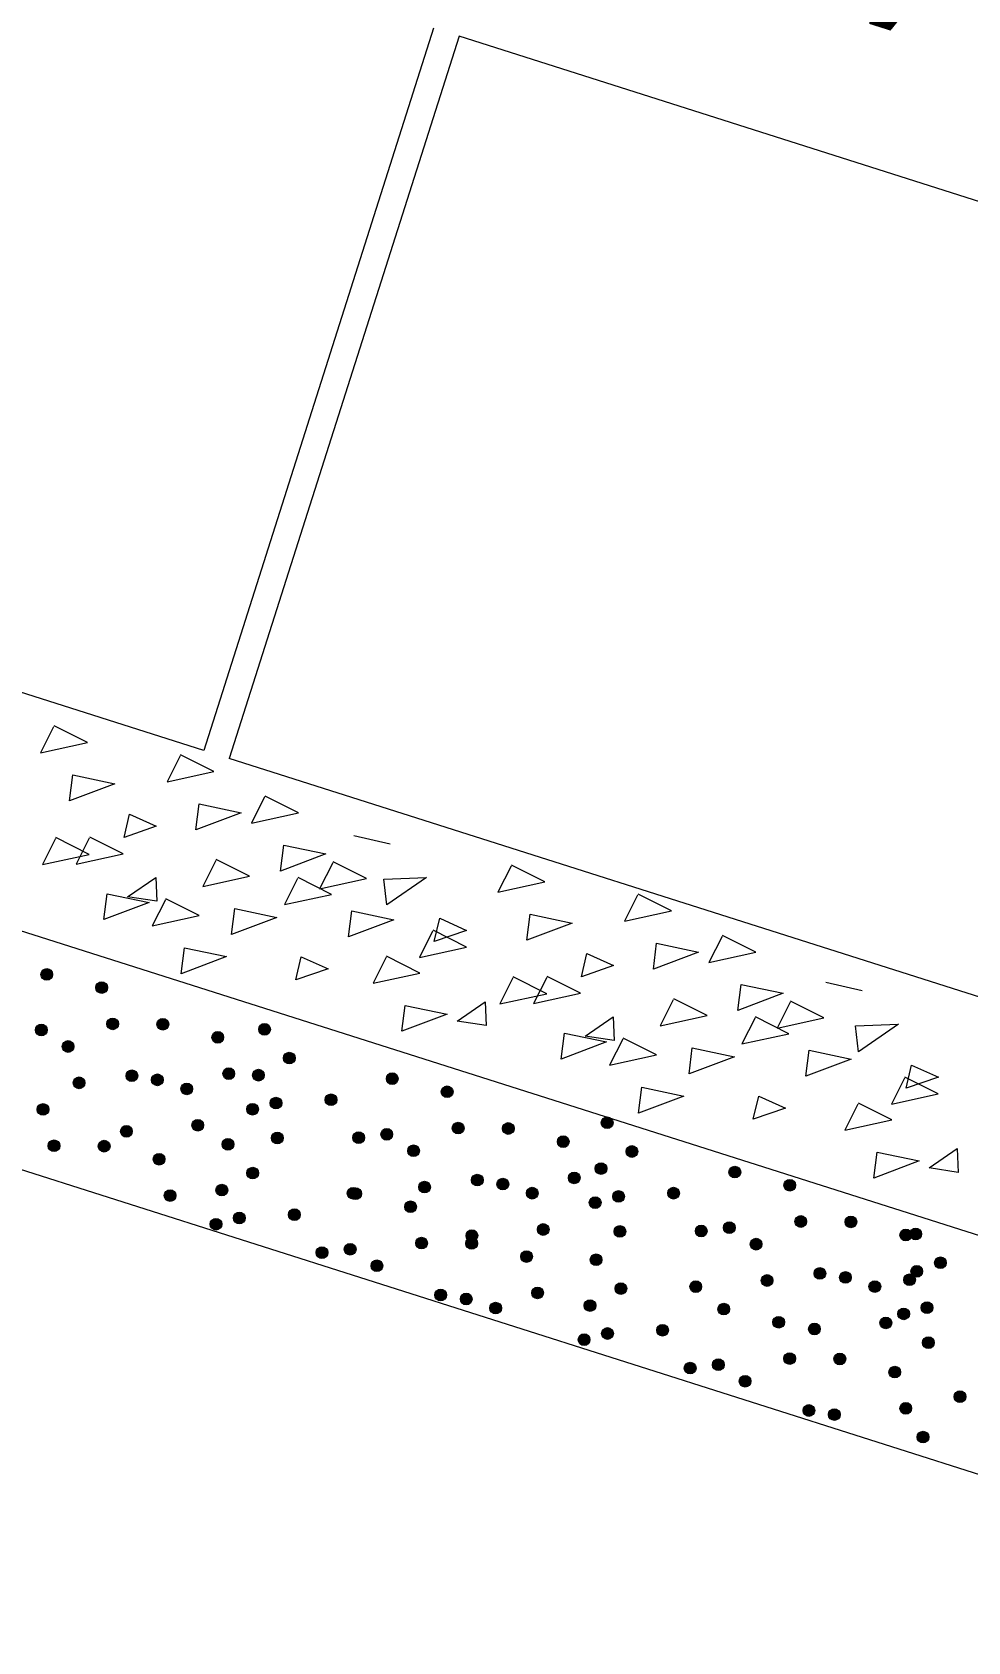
# Model space of a CAD drawing. Header units: inches. Extents: x 15 to 141071, y -30183 to 14738.
# Drawn here: x 140906.49 to 140911.55, y -18887.55 to -18878.85 of the extents above; entities that cross this region are included whole.
import ezdxf

# ---------------------------------------------------------------- set-up
doc = ezdxf.new("R2010")
doc.units = ezdxf.units.IN
doc.header["$MEASUREMENT"] = 0
doc.layers.add('LINE', color=7, linetype='Continuous')
doc.styles.get("Standard").update_dxf_attribs({"font": 'arial.ttf'})

msp = doc.modelspace()

# ---------------------------------------------------------------- hatches: boundary and pattern name
at = {"layer": 'LINE', "lineweight": 20, "ltscale": 0.5}
for points in [[(140906.599532, -18883.952669, -1), (140906.539977, -18883.931394, -1)], [(140906.599532, -18883.952669, -1), (140906.539977, -18883.931394, -1)], [(140906.896244, -18884.023553, -1), (140906.836689, -18884.002277, -1)], [(140906.896244, -18884.023553, -1), (140906.836689, -18884.002277, -1)], [(140906.955631, -18884.219757, -1), (140906.896076, -18884.198481, -1)], [(140906.955631, -18884.219757, -1), (140906.896076, -18884.198481, -1)], [(140907.226453, -18884.221746, -1), (140907.166898, -18884.20047, -1)], [(140907.226453, -18884.221746, -1), (140907.166898, -18884.20047, -1)], [(140906.570083, -18884.25298, -1), (140906.510529, -18884.231704, -1)], [(140906.570083, -18884.25298, -1), (140906.510529, -18884.231704, -1)], [(140907.523165, -18884.292629, -1), (140907.463611, -18884.271353, -1)], [(140907.523165, -18884.292629, -1), (140907.463611, -18884.271353, -1)], [(140907.777892, -18884.23645, -1), (140907.714817, -18884.241034, -1)], [(140907.777892, -18884.23645, -1), (140907.714817, -18884.241034, -1)], [(140906.714652, -18884.342119, -1), (140906.655097, -18884.320843, -1)], [(140906.714652, -18884.342119, -1), (140906.655097, -18884.320843, -1)], [(140907.911448, -18884.391968, -1), (140907.848373, -18884.396552, -1)], [(140907.911448, -18884.391968, -1), (140907.848373, -18884.396552, -1)], [(140906.774038, -18884.538323, -1), (140906.714483, -18884.517047, -1)], [(140906.774038, -18884.538323, -1), (140906.714483, -18884.517047, -1)], [(140907.059152, -18884.500307, -1), (140906.999597, -18884.479031, -1)], [(140907.059152, -18884.500307, -1), (140906.999597, -18884.479031, -1)], [(140907.197005, -18884.522056, -1), (140907.13745, -18884.50078, -1)], [(140907.197005, -18884.522056, -1), (140907.13745, -18884.50078, -1)], [(140907.355865, -18884.57119, -1), (140907.29631, -18884.549914, -1)], [(140907.355865, -18884.57119, -1), (140907.29631, -18884.549914, -1)], [(140907.582552, -18884.488833, -1), (140907.522997, -18884.467557, -1)], [(140907.582552, -18884.488833, -1), (140907.522997, -18884.467557, -1)], [(140907.744846, -18884.483989, -1), (140907.681771, -18884.488573, -1)], [(140907.744846, -18884.483989, -1), (140907.681771, -18884.488573, -1)], [(140908.465697, -18884.516, -1), (140908.406143, -18884.494724, -1)], [(140908.465697, -18884.516, -1), (140908.406143, -18884.494724, -1)], [(140907.839346, -18884.634735, -1), (140907.776271, -18884.639318, -1)], [(140907.839346, -18884.634735, -1), (140907.776271, -18884.639318, -1)], [(140908.136729, -18884.616938, -1), (140908.073655, -18884.621522, -1)], [(140908.136729, -18884.616938, -1), (140908.073655, -18884.621522, -1)], [(140908.76241, -18884.586883, -1), (140908.702855, -18884.565607, -1)], [(140908.76241, -18884.586883, -1), (140908.702855, -18884.565607, -1)], [(140906.579416, -18884.682259, -1), (140906.519862, -18884.660983, -1)], [(140906.579416, -18884.682259, -1), (140906.519862, -18884.660983, -1)], [(140907.713026, -18884.668086, -1), (140907.649951, -18884.67267, -1)], [(140907.713026, -18884.668086, -1), (140907.649951, -18884.67267, -1)], [(140907.029704, -18884.800617, -1), (140906.970149, -18884.779341, -1)], [(140907.029704, -18884.800617, -1), (140906.970149, -18884.779341, -1)], [(140907.415251, -18884.767394, -1), (140907.355696, -18884.746118, -1)], [(140907.415251, -18884.767394, -1), (140907.355696, -18884.746118, -1)], [(140908.284105, -18884.834566, -1), (140908.22455, -18884.81329, -1)], [(140908.284105, -18884.834566, -1), (140908.22455, -18884.81329, -1)], [(140908.436249, -18884.81631, -1), (140908.376694, -18884.795034, -1)], [(140908.436249, -18884.81631, -1), (140908.376694, -18884.795034, -1)], [(140908.821796, -18884.783087, -1), (140908.762242, -18884.761812, -1)], [(140908.821796, -18884.783087, -1), (140908.762242, -18884.761812, -1)], [(140909.092619, -18884.785076, -1), (140909.033064, -18884.7638, -1)], [(140909.092619, -18884.785076, -1), (140909.033064, -18884.7638, -1)], [(140909.628546, -18884.740963, -1), (140909.565472, -18884.745546, -1)], [(140909.628546, -18884.740963, -1), (140909.565472, -18884.745546, -1)], [(140906.638803, -18884.878463, -1), (140906.579248, -18884.857188, -1)], [(140906.638803, -18884.878463, -1), (140906.579248, -18884.857188, -1)], [(140906.909625, -18884.880452, -1), (140906.850071, -18884.859176, -1)], [(140906.909625, -18884.880452, -1), (140906.850071, -18884.859176, -1)], [(140907.580092, -18884.857467, -1), (140907.517017, -18884.86205, -1)], [(140907.580092, -18884.857467, -1), (140907.517017, -18884.86205, -1)], [(140907.846581, -18884.823604, -1), (140907.783507, -18884.828188, -1)], [(140907.846581, -18884.823604, -1), (140907.783507, -18884.828188, -1)], [(140908.580817, -18884.905449, -1), (140908.521262, -18884.884173, -1)], [(140908.580817, -18884.905449, -1), (140908.521262, -18884.884173, -1)], [(140909.389331, -18884.855959, -1), (140909.329776, -18884.834683, -1)], [(140909.389331, -18884.855959, -1), (140909.329776, -18884.834683, -1)], [(140909.762102, -18884.896481, -1), (140909.699027, -18884.901064, -1)], [(140909.762102, -18884.896481, -1), (140909.699027, -18884.901064, -1)], [(140907.206338, -18884.951335, -1), (140907.146783, -18884.930059, -1)], [(140907.206338, -18884.951335, -1), (140907.146783, -18884.930059, -1)], [(140909.5955, -18884.988502, -1), (140909.532426, -18884.993086, -1)], [(140909.5955, -18884.988502, -1), (140909.532426, -18884.993086, -1)], [(140907.713647, -18885.012985, -1), (140907.650573, -18885.017568, -1)], [(140907.713647, -18885.012985, -1), (140907.650573, -18885.017568, -1)], [(140908.925318, -18885.063637, -1), (140908.865763, -18885.042361, -1)], [(140908.925318, -18885.063637, -1), (140908.865763, -18885.042361, -1)], [(140909.06317, -18885.085386, -1), (140909.003615, -18885.064111, -1)], [(140909.06317, -18885.085386, -1), (140909.003615, -18885.064111, -1)], [(140909.448718, -18885.052164, -1), (140909.389163, -18885.030888, -1)], [(140909.448718, -18885.052164, -1), (140909.389163, -18885.030888, -1)], [(140910.316352, -18885.020512, -1), (140910.256797, -18884.999237, -1)], [(140910.316352, -18885.020512, -1), (140910.256797, -18884.999237, -1)], [(140910.613064, -18885.091396, -1), (140910.553509, -18885.07012, -1)], [(140910.613064, -18885.091396, -1), (140910.553509, -18885.07012, -1)], [(140907.265724, -18885.14754, -1), (140907.20617, -18885.126264, -1)], [(140907.265724, -18885.14754, -1), (140907.20617, -18885.126264, -1)], [(140907.547046, -18885.105006, -1), (140907.483971, -18885.10959, -1)], [(140907.547046, -18885.105006, -1), (140907.483971, -18885.10959, -1)], [(140908.254656, -18885.134876, -1), (140908.195102, -18885.1136, -1)], [(140908.254656, -18885.134876, -1), (140908.195102, -18885.1136, -1)], [(140908.267897, -18885.137017, -1), (140908.208342, -18885.115741, -1)], [(140908.267897, -18885.137017, -1), (140908.208342, -18885.115741, -1)], [(140908.640204, -18885.101653, -1), (140908.580649, -18885.080378, -1)], [(140908.640204, -18885.101653, -1), (140908.580649, -18885.080378, -1)], [(140909.22203, -18885.13452, -1), (140909.162475, -18885.113244, -1)], [(140909.22203, -18885.13452, -1), (140909.162475, -18885.113244, -1)], [(140909.69, -18885.139247, -1), (140909.626925, -18885.143831, -1)], [(140909.69, -18885.139247, -1), (140909.626925, -18885.143831, -1)], [(140909.987384, -18885.121451, -1), (140909.924309, -18885.126034, -1)], [(140909.987384, -18885.121451, -1), (140909.924309, -18885.126034, -1)], [(140907.641545, -18885.255752, -1), (140907.578471, -18885.260335, -1)], [(140907.641545, -18885.255752, -1), (140907.578471, -18885.260335, -1)], [(140907.938929, -18885.237955, -1), (140907.875854, -18885.242539, -1)], [(140907.938929, -18885.237955, -1), (140907.875854, -18885.242539, -1)], [(140908.564609, -18885.2079, -1), (140908.505055, -18885.186624, -1)], [(140908.564609, -18885.2079, -1), (140908.505055, -18885.186624, -1)], [(140909.56368, -18885.172599, -1), (140909.500606, -18885.177182, -1)], [(140909.56368, -18885.172599, -1), (140909.500606, -18885.177182, -1)], [(140907.515226, -18885.289103, -1), (140907.452151, -18885.293687, -1)], [(140907.515226, -18885.289103, -1), (140907.452151, -18885.293687, -1)], [(140909.281417, -18885.330724, -1), (140909.221862, -18885.309449, -1)], [(140909.281417, -18885.330724, -1), (140909.221862, -18885.309449, -1)], [(140909.697236, -18885.328117, -1), (140909.634161, -18885.3327, -1)], [(140909.697236, -18885.328117, -1), (140909.634161, -18885.3327, -1)], [(140910.134759, -18885.339078, -1), (140910.075204, -18885.317803, -1)], [(140910.134759, -18885.339078, -1), (140910.075204, -18885.317803, -1)], [(140910.286903, -18885.320823, -1), (140910.227349, -18885.299547, -1)], [(140910.286903, -18885.320823, -1), (140910.227349, -18885.299547, -1)], [(140910.672451, -18885.2876, -1), (140910.612896, -18885.266324, -1)], [(140910.672451, -18885.2876, -1), (140910.612896, -18885.266324, -1)], [(140910.943273, -18885.289589, -1), (140910.883718, -18885.268313, -1)], [(140910.943273, -18885.289589, -1), (140910.883718, -18885.268313, -1)], [(140911.29511, -18885.341898, -1), (140911.232035, -18885.346481, -1)], [(140911.29511, -18885.341898, -1), (140911.232035, -18885.346481, -1)], [(140908.238449, -18885.437327, -1), (140908.178894, -18885.416051, -1)], [(140908.238449, -18885.437327, -1), (140908.178894, -18885.416051, -1)], [(140908.623996, -18885.404104, -1), (140908.564441, -18885.382828, -1)], [(140908.623996, -18885.404104, -1), (140908.564441, -18885.382828, -1)], [(140908.894818, -18885.406093, -1), (140908.835264, -18885.384817, -1)], [(140908.894818, -18885.406093, -1), (140908.835264, -18885.384817, -1)], [(140908.895869, -18885.363947, -1), (140908.836315, -18885.342672, -1)], [(140908.895869, -18885.363947, -1), (140908.836315, -18885.342672, -1)], [(140910.431471, -18885.409962, -1), (140910.371917, -18885.388686, -1)], [(140910.431471, -18885.409962, -1), (140910.371917, -18885.388686, -1)], [(140911.239985, -18885.360472, -1), (140911.180431, -18885.339196, -1)], [(140911.239985, -18885.360472, -1), (140911.180431, -18885.339196, -1)], [(140908.086305, -18885.455583, -1), (140908.02675, -18885.434307, -1)], [(140908.086305, -18885.455583, -1), (140908.02675, -18885.434307, -1)], [(140908.383017, -18885.526466, -1), (140908.323462, -18885.50519, -1)], [(140908.383017, -18885.526466, -1), (140908.323462, -18885.50519, -1)], [(140909.191531, -18885.476976, -1), (140909.131976, -18885.4557, -1)], [(140909.191531, -18885.476976, -1), (140909.131976, -18885.4557, -1)], [(140909.568931, -18885.481419, -1), (140909.505857, -18885.486002, -1)], [(140909.568931, -18885.481419, -1), (140909.505857, -18885.486002, -1)], [(140911.428665, -18885.497416, -1), (140911.36559, -18885.501999, -1)], [(140911.428665, -18885.497416, -1), (140911.36559, -18885.501999, -1)], [(140910.490858, -18885.606166, -1), (140910.431303, -18885.58489, -1)], [(140910.490858, -18885.606166, -1), (140910.431303, -18885.58489, -1)], [(140910.775972, -18885.568149, -1), (140910.716417, -18885.546874, -1)], [(140910.775972, -18885.568149, -1), (140910.716417, -18885.546874, -1)], [(140910.913825, -18885.589899, -1), (140910.85427, -18885.568623, -1)], [(140910.913825, -18885.589899, -1), (140910.85427, -18885.568623, -1)], [(140911.262063, -18885.589437, -1), (140911.198989, -18885.594021, -1)], [(140911.262063, -18885.589437, -1), (140911.198989, -18885.594021, -1)], [(140911.299372, -18885.556676, -1), (140911.239817, -18885.5354, -1)], [(140911.299372, -18885.556676, -1), (140911.239817, -18885.5354, -1)], [(140908.727517, -18885.684654, -1), (140908.667963, -18885.663378, -1)], [(140908.727517, -18885.684654, -1), (140908.667963, -18885.663378, -1)], [(140909.250917, -18885.67318, -1), (140909.191363, -18885.651905, -1)], [(140909.250917, -18885.67318, -1), (140909.191363, -18885.651905, -1)], [(140909.702487, -18885.636937, -1), (140909.639412, -18885.64152, -1)], [(140909.702487, -18885.636937, -1), (140909.639412, -18885.64152, -1)], [(140910.105311, -18885.639389, -1), (140910.045756, -18885.618113, -1)], [(140910.105311, -18885.639389, -1), (140910.045756, -18885.618113, -1)], [(140911.072684, -18885.639033, -1), (140911.01313, -18885.617757, -1)], [(140911.072684, -18885.639033, -1), (140911.01313, -18885.617757, -1)], [(140908.86537, -18885.706403, -1), (140908.805815, -18885.685127, -1)], [(140908.86537, -18885.706403, -1), (140908.805815, -18885.685127, -1)], [(140909.02423, -18885.755537, -1), (140908.964675, -18885.734261, -1)], [(140909.02423, -18885.755537, -1), (140908.964675, -18885.734261, -1)], [(140909.535885, -18885.728958, -1), (140909.47281, -18885.733542, -1)], [(140909.535885, -18885.728958, -1), (140909.47281, -18885.733542, -1)], [(140910.256737, -18885.760969, -1), (140910.197182, -18885.739693, -1)], [(140910.256737, -18885.760969, -1), (140910.197182, -18885.739693, -1)], [(140911.230243, -18885.773534, -1), (140911.167169, -18885.778117, -1)], [(140911.230243, -18885.773534, -1), (140911.167169, -18885.778117, -1)], [(140911.356563, -18885.740182, -1), (140911.293489, -18885.744766, -1)], [(140911.356563, -18885.740182, -1), (140911.293489, -18885.744766, -1)], [(140909.927769, -18885.861907, -1), (140909.864694, -18885.866491, -1)], [(140909.927769, -18885.861907, -1), (140909.864694, -18885.866491, -1)], [(140910.553449, -18885.831852, -1), (140910.493894, -18885.810576, -1)], [(140910.553449, -18885.831852, -1), (140910.493894, -18885.810576, -1)], [(140910.746524, -18885.86846, -1), (140910.686969, -18885.847184, -1)], [(140910.746524, -18885.86846, -1), (140910.686969, -18885.847184, -1)], [(140911.132071, -18885.835237, -1), (140911.072516, -18885.813961, -1)], [(140911.132071, -18885.835237, -1), (140911.072516, -18885.813961, -1)], [(140909.504065, -18885.913055, -1), (140909.44099, -18885.917639, -1)], [(140909.504065, -18885.913055, -1), (140909.44099, -18885.917639, -1)], [(140909.630385, -18885.879704, -1), (140909.56731, -18885.884287, -1)], [(140909.630385, -18885.879704, -1), (140909.56731, -18885.884287, -1)], [(140911.363799, -18885.929052, -1), (140911.300724, -18885.933635, -1)], [(140911.363799, -18885.929052, -1), (140911.300724, -18885.933635, -1)], [(140910.612836, -18886.028056, -1), (140910.553281, -18886.00678, -1)], [(140910.612836, -18886.028056, -1), (140910.553281, -18886.00678, -1)], [(140910.883658, -18886.030045, -1), (140910.824103, -18886.008769, -1)], [(140910.883658, -18886.030045, -1), (140910.824103, -18886.008769, -1)], [(140910.075144, -18886.079535, -1), (140910.015589, -18886.058259, -1)], [(140910.075144, -18886.079535, -1), (140910.015589, -18886.058259, -1)], [(140910.227288, -18886.061279, -1), (140910.167733, -18886.040003, -1)], [(140910.227288, -18886.061279, -1), (140910.167733, -18886.040003, -1)], [(140911.18037, -18886.100928, -1), (140911.120815, -18886.079652, -1)], [(140911.18037, -18886.100928, -1), (140911.120815, -18886.079652, -1)], [(140910.371856, -18886.150418, -1), (140910.312302, -18886.129142, -1)], [(140910.371856, -18886.150418, -1), (140910.312302, -18886.129142, -1)], [(140910.716357, -18886.308606, -1), (140910.656802, -18886.28733, -1)], [(140910.716357, -18886.308606, -1), (140910.656802, -18886.28733, -1)], [(140911.239757, -18886.297132, -1), (140911.180202, -18886.275857, -1)], [(140911.239757, -18886.297132, -1), (140911.180202, -18886.275857, -1)], [(140911.534386, -18886.221093, -1), (140911.471311, -18886.225676, -1)], [(140911.534386, -18886.221093, -1), (140911.471311, -18886.225676, -1)], [(140910.85421, -18886.330355, -1), (140910.794655, -18886.309079, -1)], [(140910.85421, -18886.330355, -1), (140910.794655, -18886.309079, -1)], [(140911.333114, -18886.452341, -1), (140911.27356, -18886.431065, -1)], [(140911.333114, -18886.452341, -1), (140911.27356, -18886.431065, -1)]]:
    msp.add_hatch(color=7, dxfattribs=at).paths.add_polyline_path(points)

# ---------------------------------------------------------------- linework, layer by layer
at = {"layer": 'LINE', "color": 7, "lineweight": 20, "ltscale": 0.5}
for p, q in [((140908.658604, -18878.829622), (140907.417426, -18882.731644)), ((140908.658604, -18878.829622), (140907.417426, -18882.731644)), ((140908.796928, -18878.87362), (140907.55575, -18882.775642)), ((140908.796928, -18878.87362), (140907.55575, -18882.775642)), ((140914.515944, -18880.692759), (140908.796928, -18878.87362)), ((140914.515944, -18880.692759), (140908.796928, -18878.87362)), ((140907.417426, -18882.731644), (140901.600726, -18880.881434)), ((140907.417426, -18882.731644), (140901.600726, -18880.881434)), ((140914.808229, -18886.372549), (140897.826953, -18880.971045)), ((140914.808229, -18886.372549), (140897.826953, -18880.971045)), ((140914.446861, -18887.547598), (140897.465586, -18882.146095)), ((140914.446861, -18887.547598), (140897.465586, -18882.146095)), ((140906.606767, -18882.604146), (140906.536012, -18882.744818)), ((140906.606767, -18882.604146), (140906.536012, -18882.744818)), ((140906.789586, -18882.689446), (140906.609438, -18882.598836)), ((140906.789586, -18882.689446), (140906.609438, -18882.598836)), ((140906.536012, -18882.744818), (140906.789586, -18882.689446)), ((140906.536012, -18882.744818), (140906.789586, -18882.689446)), ((140907.290177, -18882.760627), (140907.219423, -18882.901299)), ((140907.290177, -18882.760627), (140907.219423, -18882.901299)), ((140907.472996, -18882.845927), (140907.292848, -18882.755317)), ((140907.472996, -18882.845927), (140907.292848, -18882.755317)), ((140913.274766, -18884.59478), (140907.55575, -18882.775642)), ((140913.274766, -18884.59478), (140907.55575, -18882.775642)), ((140906.692231, -18883.004224), (140906.710057, -18882.864407)), ((140906.692231, -18883.004224), (140906.710057, -18882.864407)), ((140906.710057, -18882.864407), (140906.937011, -18882.911947)), ((140906.710057, -18882.864407), (140906.937011, -18882.911947)), ((140907.219423, -18882.901299), (140907.472996, -18882.845927)), ((140907.219423, -18882.901299), (140907.472996, -18882.845927)), ((140906.937011, -18882.911947), (140906.692231, -18883.004224)), ((140906.937011, -18882.911947), (140906.692231, -18883.004224)), ((140907.375641, -18883.160705), (140907.393467, -18883.020888)), ((140907.375641, -18883.160705), (140907.393467, -18883.020888)), ((140907.393467, -18883.020888), (140907.620421, -18883.068428)), ((140907.393467, -18883.020888), (140907.620421, -18883.068428)), ((140907.746716, -18882.983441), (140907.675961, -18883.124113)), ((140907.746716, -18882.983441), (140907.675961, -18883.124113)), ((140907.929535, -18883.068742), (140907.749387, -18882.978131)), ((140907.929535, -18883.068742), (140907.749387, -18882.978131)), ((140906.987036, -18883.201412), (140907.016213, -18883.076385)), ((140906.987036, -18883.201412), (140907.016213, -18883.076385)), ((140907.016213, -18883.076385), (140907.161147, -18883.141693)), ((140907.016213, -18883.076385), (140907.161147, -18883.141693)), ((140907.620421, -18883.068428), (140907.375641, -18883.160705)), ((140907.620421, -18883.068428), (140907.375641, -18883.160705)), ((140907.675961, -18883.124113), (140907.929535, -18883.068742)), ((140907.675961, -18883.124113), (140907.929535, -18883.068742)), ((140906.616539, -18883.20804), (140906.545785, -18883.348712)), ((140906.616539, -18883.20804), (140906.545785, -18883.348712)), ((140906.799359, -18883.29334), (140906.61921, -18883.20273)), ((140906.799359, -18883.29334), (140906.61921, -18883.20273)), ((140906.79937, -18883.20554), (140906.728615, -18883.346212)), ((140906.79937, -18883.20554), (140906.728615, -18883.346212)), ((140906.982189, -18883.29084), (140906.802041, -18883.20023)), ((140906.982189, -18883.29084), (140906.802041, -18883.20023)), ((140907.161147, -18883.141693), (140906.987036, -18883.201412)), ((140907.161147, -18883.141693), (140906.987036, -18883.201412)), ((140908.425425, -18883.237876), (140908.228823, -18883.193028)), ((140908.425425, -18883.237876), (140908.228823, -18883.193028)), ((140906.545785, -18883.348712), (140906.799359, -18883.29334)), ((140906.545785, -18883.348712), (140906.799359, -18883.29334)), ((140906.728615, -18883.346212), (140906.982189, -18883.29084)), ((140906.728615, -18883.346212), (140906.982189, -18883.29084)), ((140907.83218, -18883.383519), (140907.850006, -18883.243703)), ((140907.83218, -18883.383519), (140907.850006, -18883.243703)), ((140908.07696, -18883.291243), (140907.83218, -18883.383519)), ((140908.07696, -18883.291243), (140907.83218, -18883.383519)), ((140907.850006, -18883.243703), (140908.07696, -18883.291243)), ((140907.850006, -18883.243703), (140908.07696, -18883.291243)), ((140907.482887, -18883.326397), (140907.412132, -18883.467069)), ((140907.482887, -18883.326397), (140907.412132, -18883.467069)), ((140907.665706, -18883.411698), (140907.485558, -18883.321087)), ((140907.665706, -18883.411698), (140907.485558, -18883.321087)), ((140908.114547, -18883.33857), (140908.043792, -18883.479242)), ((140908.114547, -18883.33857), (140908.043792, -18883.479242)), ((140908.297366, -18883.42387), (140908.117217, -18883.33326)), ((140908.297366, -18883.42387), (140908.117217, -18883.33326)), ((140909.077625, -18883.356965), (140909.00687, -18883.497637)), ((140909.077625, -18883.356965), (140909.00687, -18883.497637)), ((140909.260444, -18883.442265), (140909.080295, -18883.351655)), ((140909.260444, -18883.442265), (140909.080295, -18883.351655)), ((140907.006623, -18883.522029), (140907.158274, -18883.417706)), ((140907.006623, -18883.522029), (140907.158274, -18883.417706)), ((140907.158274, -18883.417706), (140907.163778, -18883.545975)), ((140907.158274, -18883.417706), (140907.163778, -18883.545975)), ((140907.412132, -18883.467069), (140907.665706, -18883.411698)), ((140907.412132, -18883.467069), (140907.665706, -18883.411698)), ((140907.925036, -18883.424375), (140907.854281, -18883.565048)), ((140907.925036, -18883.424375), (140907.854281, -18883.565048)), ((140908.107855, -18883.509676), (140907.927707, -18883.419065)), ((140908.107855, -18883.509676), (140907.927707, -18883.419065)), ((140908.043792, -18883.479242), (140908.297366, -18883.42387)), ((140908.043792, -18883.479242), (140908.297366, -18883.42387)), ((140908.390094, -18883.426789), (140908.621829, -18883.418614)), ((140908.390094, -18883.426789), (140908.621829, -18883.418614)), ((140908.406258, -18883.566807), (140908.390094, -18883.426789)), ((140908.406258, -18883.566807), (140908.390094, -18883.426789)), ((140908.621829, -18883.418614), (140908.406258, -18883.566807)), ((140908.621829, -18883.418614), (140908.406258, -18883.566807)), ((140909.00687, -18883.497637), (140909.260444, -18883.442265)), ((140909.00687, -18883.497637), (140909.260444, -18883.442265)), ((140906.877904, -18883.646182), (140906.89573, -18883.506366)), ((140906.877904, -18883.646182), (140906.89573, -18883.506366)), ((140907.122684, -18883.553906), (140906.877904, -18883.646182)), ((140907.122684, -18883.553906), (140906.877904, -18883.646182)), ((140906.89573, -18883.506366), (140907.122684, -18883.553906)), ((140906.89573, -18883.506366), (140907.122684, -18883.553906)), ((140907.163778, -18883.545975), (140907.006623, -18883.522029)), ((140907.163778, -18883.545975), (140907.006623, -18883.522029)), ((140907.210297, -18883.538253), (140907.139543, -18883.678925)), ((140907.210297, -18883.538253), (140907.139543, -18883.678925)), ((140907.393117, -18883.623553), (140907.212968, -18883.532943)), ((140907.393117, -18883.623553), (140907.212968, -18883.532943)), ((140907.854281, -18883.565048), (140908.107855, -18883.509676)), ((140907.854281, -18883.565048), (140908.107855, -18883.509676)), ((140909.761035, -18883.513446), (140909.69028, -18883.654118)), ((140909.761035, -18883.513446), (140909.69028, -18883.654118)), ((140909.943854, -18883.598746), (140909.763705, -18883.508136)), ((140909.943854, -18883.598746), (140909.763705, -18883.508136)), ((140907.139543, -18883.678925), (140907.393117, -18883.623553)), ((140907.139543, -18883.678925), (140907.393117, -18883.623553)), ((140907.568351, -18883.726475), (140907.586177, -18883.586659)), ((140907.568351, -18883.726475), (140907.586177, -18883.586659)), ((140907.813131, -18883.634199), (140907.568351, -18883.726475)), ((140907.813131, -18883.634199), (140907.568351, -18883.726475)), ((140907.586177, -18883.586659), (140907.813131, -18883.634199)), ((140907.586177, -18883.586659), (140907.813131, -18883.634199)), ((140908.200011, -18883.738647), (140908.217837, -18883.598831)), ((140908.200011, -18883.738647), (140908.217837, -18883.598831)), ((140908.444791, -18883.646371), (140908.200011, -18883.738647)), ((140908.444791, -18883.646371), (140908.200011, -18883.738647)), ((140908.217837, -18883.598831), (140908.444791, -18883.646371)), ((140908.217837, -18883.598831), (140908.444791, -18883.646371)), ((140908.663259, -18883.763847), (140908.692436, -18883.63882)), ((140908.663259, -18883.763847), (140908.692436, -18883.63882)), ((140908.692436, -18883.63882), (140908.837371, -18883.704128)), ((140908.692436, -18883.63882), (140908.837371, -18883.704128)), ((140909.163089, -18883.757043), (140909.180915, -18883.617227)), ((140909.163089, -18883.757043), (140909.180915, -18883.617227)), ((140909.180915, -18883.617227), (140909.407868, -18883.664767)), ((140909.180915, -18883.617227), (140909.407868, -18883.664767)), ((140909.69028, -18883.654118), (140909.943854, -18883.598746)), ((140909.69028, -18883.654118), (140909.943854, -18883.598746)), ((140908.654144, -18883.709153), (140908.583389, -18883.849825)), ((140908.654144, -18883.709153), (140908.583389, -18883.849825)), ((140908.836963, -18883.794453), (140908.656814, -18883.703843)), ((140908.836963, -18883.794453), (140908.656814, -18883.703843)), ((140908.837371, -18883.704128), (140908.663259, -18883.763847)), ((140908.837371, -18883.704128), (140908.663259, -18883.763847)), ((140909.407868, -18883.664767), (140909.163089, -18883.757043)), ((140909.407868, -18883.664767), (140909.163089, -18883.757043)), ((140910.217574, -18883.736261), (140910.146819, -18883.876933)), ((140910.217574, -18883.736261), (140910.146819, -18883.876933)), ((140910.400393, -18883.821561), (140910.220244, -18883.730951)), ((140910.400393, -18883.821561), (140910.220244, -18883.730951)), ((140907.295761, -18883.93833), (140907.313588, -18883.798514)), ((140907.295761, -18883.93833), (140907.313588, -18883.798514)), ((140907.313588, -18883.798514), (140907.540541, -18883.846054)), ((140907.313588, -18883.798514), (140907.540541, -18883.846054)), ((140908.583389, -18883.849825), (140908.836963, -18883.794453)), ((140908.583389, -18883.849825), (140908.836963, -18883.794453)), ((140909.457893, -18883.954231), (140909.48707, -18883.829204)), ((140909.457893, -18883.954231), (140909.48707, -18883.829204)), ((140909.48707, -18883.829204), (140909.632005, -18883.894512)), ((140909.48707, -18883.829204), (140909.632005, -18883.894512)), ((140909.846499, -18883.913524), (140909.864325, -18883.773708)), ((140909.846499, -18883.913524), (140909.864325, -18883.773708)), ((140910.091279, -18883.821247), (140909.846499, -18883.913524)), ((140910.091279, -18883.821247), (140909.846499, -18883.913524)), ((140909.864325, -18883.773708), (140910.091279, -18883.821247)), ((140909.864325, -18883.773708), (140910.091279, -18883.821247)), ((140910.146819, -18883.876933), (140910.400393, -18883.821561)), ((140910.146819, -18883.876933), (140910.400393, -18883.821561)), ((140907.540541, -18883.846054), (140907.295761, -18883.93833)), ((140907.540541, -18883.846054), (140907.295761, -18883.93833)), ((140907.915568, -18883.97208), (140907.944745, -18883.847053)), ((140907.915568, -18883.97208), (140907.944745, -18883.847053)), ((140908.08968, -18883.912361), (140907.915568, -18883.97208)), ((140908.08968, -18883.912361), (140907.915568, -18883.97208)), ((140907.944745, -18883.847053), (140908.08968, -18883.912361)), ((140907.944745, -18883.847053), (140908.08968, -18883.912361)), ((140908.402873, -18883.849253), (140908.332118, -18883.989925)), ((140908.402873, -18883.849253), (140908.332118, -18883.989925)), ((140908.585692, -18883.934553), (140908.405544, -18883.843943)), ((140908.585692, -18883.934553), (140908.405544, -18883.843943)), ((140909.632005, -18883.894512), (140909.457893, -18883.954231)), ((140909.632005, -18883.894512), (140909.457893, -18883.954231)), ((140908.332118, -18883.989925), (140908.585692, -18883.934553)), ((140908.332118, -18883.989925), (140908.585692, -18883.934553)), ((140909.087397, -18883.960859), (140909.016642, -18884.101531)), ((140909.087397, -18883.960859), (140909.016642, -18884.101531)), ((140909.270216, -18884.04616), (140909.090068, -18883.955549)), ((140909.270216, -18884.04616), (140909.090068, -18883.955549)), ((140909.270228, -18883.958359), (140909.199473, -18884.099031)), ((140909.270228, -18883.958359), (140909.199473, -18884.099031)), ((140909.453047, -18884.043659), (140909.272898, -18883.953049)), ((140909.453047, -18884.043659), (140909.272898, -18883.953049)), ((140910.303038, -18884.136338), (140910.320864, -18883.996522)), ((140910.303038, -18884.136338), (140910.320864, -18883.996522)), ((140910.320864, -18883.996522), (140910.547817, -18884.044062)), ((140910.320864, -18883.996522), (140910.547817, -18884.044062)), ((140910.974417, -18884.030846), (140910.777815, -18883.985998)), ((140910.974417, -18884.030846), (140910.777815, -18883.985998)), ((140908.787033, -18884.194555), (140908.938684, -18884.090233)), ((140908.787033, -18884.194555), (140908.938684, -18884.090233)), ((140908.938684, -18884.090233), (140908.944189, -18884.218501)), ((140908.938684, -18884.090233), (140908.944189, -18884.218501)), ((140909.016642, -18884.101531), (140909.270216, -18884.04616)), ((140909.016642, -18884.101531), (140909.270216, -18884.04616)), ((140909.199473, -18884.099031), (140909.453047, -18884.043659)), ((140909.199473, -18884.099031), (140909.453047, -18884.043659)), ((140909.953745, -18884.079217), (140909.88299, -18884.219889)), ((140909.953745, -18884.079217), (140909.88299, -18884.219889)), ((140910.136564, -18884.164517), (140909.956415, -18884.073907)), ((140910.136564, -18884.164517), (140909.956415, -18884.073907)), ((140910.547817, -18884.044062), (140910.303038, -18884.136338)), ((140910.547817, -18884.044062), (140910.303038, -18884.136338)), ((140910.585404, -18884.091389), (140910.51465, -18884.232061)), ((140910.585404, -18884.091389), (140910.51465, -18884.232061)), ((140910.768224, -18884.176689), (140910.588075, -18884.086079)), ((140910.768224, -18884.176689), (140910.588075, -18884.086079)), ((140908.488337, -18884.249331), (140908.506163, -18884.109515)), ((140908.488337, -18884.249331), (140908.506163, -18884.109515)), ((140908.733117, -18884.157055), (140908.488337, -18884.249331)), ((140908.733117, -18884.157055), (140908.488337, -18884.249331)), ((140908.506163, -18884.109515), (140908.733117, -18884.157055)), ((140908.506163, -18884.109515), (140908.733117, -18884.157055)), ((140909.47748, -18884.274848), (140909.629131, -18884.170526)), ((140909.47748, -18884.274848), (140909.629131, -18884.170526)), ((140909.629131, -18884.170526), (140909.634636, -18884.298794)), ((140909.629131, -18884.170526), (140909.634636, -18884.298794)), ((140909.88299, -18884.219889), (140910.136564, -18884.164517)), ((140909.88299, -18884.219889), (140910.136564, -18884.164517)), ((140910.395894, -18884.177195), (140910.325139, -18884.317867)), ((140910.395894, -18884.177195), (140910.325139, -18884.317867)), ((140910.578713, -18884.262495), (140910.398564, -18884.171885)), ((140910.578713, -18884.262495), (140910.398564, -18884.171885)), ((140910.51465, -18884.232061), (140910.768224, -18884.176689)), ((140910.51465, -18884.232061), (140910.768224, -18884.176689)), ((140908.944189, -18884.218501), (140908.787033, -18884.194555)), ((140908.944189, -18884.218501), (140908.787033, -18884.194555)), ((140909.348762, -18884.399001), (140909.366588, -18884.259185)), ((140909.348762, -18884.399001), (140909.366588, -18884.259185)), ((140909.366588, -18884.259185), (140909.593541, -18884.306725)), ((140909.366588, -18884.259185), (140909.593541, -18884.306725)), ((140910.325139, -18884.317867), (140910.578713, -18884.262495)), ((140910.325139, -18884.317867), (140910.578713, -18884.262495)), ((140910.939086, -18884.219759), (140911.170821, -18884.211584)), ((140910.939086, -18884.219759), (140911.170821, -18884.211584)), ((140910.95525, -18884.359777), (140910.939086, -18884.219759)), ((140910.95525, -18884.359777), (140910.939086, -18884.219759)), ((140911.170821, -18884.211584), (140910.95525, -18884.359777)), ((140911.170821, -18884.211584), (140910.95525, -18884.359777)), ((140909.593541, -18884.306725), (140909.348762, -18884.399001)), ((140909.593541, -18884.306725), (140909.348762, -18884.399001)), ((140909.634636, -18884.298794), (140909.47748, -18884.274848)), ((140909.634636, -18884.298794), (140909.47748, -18884.274848)), ((140909.681155, -18884.291072), (140909.610401, -18884.431744)), ((140909.681155, -18884.291072), (140909.610401, -18884.431744)), ((140909.863974, -18884.376372), (140909.683826, -18884.285762)), ((140909.863974, -18884.376372), (140909.683826, -18884.285762)), ((140910.039209, -18884.479294), (140910.057035, -18884.339478)), ((140910.039209, -18884.479294), (140910.057035, -18884.339478)), ((140910.057035, -18884.339478), (140910.283988, -18884.387018)), ((140910.057035, -18884.339478), (140910.283988, -18884.387018)), ((140910.670868, -18884.491467), (140910.688695, -18884.35165)), ((140910.670868, -18884.491467), (140910.688695, -18884.35165)), ((140910.688695, -18884.35165), (140910.915648, -18884.39919)), ((140910.688695, -18884.35165), (140910.915648, -18884.39919)), ((140909.610401, -18884.431744), (140909.863974, -18884.376372)), ((140909.610401, -18884.431744), (140909.863974, -18884.376372)), ((140910.283988, -18884.387018), (140910.039209, -18884.479294)), ((140910.283988, -18884.387018), (140910.039209, -18884.479294)), ((140910.915648, -18884.39919), (140910.670868, -18884.491467)), ((140910.915648, -18884.39919), (140910.670868, -18884.491467)), ((140911.212252, -18884.556816), (140911.241429, -18884.431789)), ((140911.212252, -18884.556816), (140911.241429, -18884.431789)), ((140911.241429, -18884.431789), (140911.386364, -18884.497097)), ((140911.241429, -18884.431789), (140911.386364, -18884.497097)), ((140911.203136, -18884.502122), (140911.132382, -18884.642794)), ((140911.203136, -18884.502122), (140911.132382, -18884.642794)), ((140911.385956, -18884.587423), (140911.205807, -18884.496812)), ((140911.385956, -18884.587423), (140911.205807, -18884.496812)), ((140911.386364, -18884.497097), (140911.212252, -18884.556816)), ((140911.386364, -18884.497097), (140911.212252, -18884.556816)), ((140909.766619, -18884.69115), (140909.784445, -18884.551333)), ((140909.766619, -18884.69115), (140909.784445, -18884.551333)), ((140910.011399, -18884.598873), (140909.766619, -18884.69115)), ((140910.011399, -18884.598873), (140909.766619, -18884.69115)), ((140909.784445, -18884.551333), (140910.011399, -18884.598873)), ((140909.784445, -18884.551333), (140910.011399, -18884.598873)), ((140910.386426, -18884.724899), (140910.415603, -18884.599872)), ((140910.386426, -18884.724899), (140910.415603, -18884.599872)), ((140910.415603, -18884.599872), (140910.560538, -18884.66518)), ((140910.415603, -18884.599872), (140910.560538, -18884.66518)), ((140911.132382, -18884.642794), (140911.385956, -18884.587423)), ((140911.132382, -18884.642794), (140911.385956, -18884.587423)), ((140910.560538, -18884.66518), (140910.386426, -18884.724899)), ((140910.560538, -18884.66518), (140910.386426, -18884.724899)), ((140910.951865, -18884.642223), (140910.881111, -18884.782895)), ((140910.951865, -18884.642223), (140910.881111, -18884.782895)), ((140911.134685, -18884.727523), (140910.954536, -18884.636913)), ((140911.134685, -18884.727523), (140910.954536, -18884.636913)), ((140910.881111, -18884.782895), (140911.134685, -18884.727523)), ((140910.881111, -18884.782895), (140911.134685, -18884.727523)), ((140911.037329, -18885.042301), (140911.055156, -18884.902484)), ((140911.037329, -18885.042301), (140911.055156, -18884.902484)), ((140911.282109, -18884.950024), (140911.037329, -18885.042301)), ((140911.282109, -18884.950024), (140911.037329, -18885.042301)), ((140911.055156, -18884.902484), (140911.282109, -18884.950024)), ((140911.055156, -18884.902484), (140911.282109, -18884.950024)), ((140911.336026, -18884.987525), (140911.487677, -18884.883202)), ((140911.336026, -18884.987525), (140911.487677, -18884.883202)), ((140911.487677, -18884.883202), (140911.493181, -18885.01147)), ((140911.487677, -18884.883202), (140911.493181, -18885.01147)), ((140911.493181, -18885.01147), (140911.336026, -18884.987525)), ((140911.493181, -18885.01147), (140911.336026, -18884.987525))]:
    msp.add_line(p, q, dxfattribs=at)
for centre in [(140906.569754, -18883.942031), (140906.569754, -18883.942031), (140906.866467, -18884.012915), (140906.866467, -18884.012915), (140906.925853, -18884.209119), (140906.925853, -18884.209119), (140907.196676, -18884.211108), (140907.196676, -18884.211108), (140906.540306, -18884.242342), (140906.540306, -18884.242342), (140907.493388, -18884.281991), (140907.493388, -18884.281991), (140907.746355, -18884.238742), (140907.746355, -18884.238742), (140906.684874, -18884.331481), (140906.684874, -18884.331481), (140907.87991, -18884.39426), (140907.87991, -18884.39426), (140906.744261, -18884.527685), (140906.744261, -18884.527685), (140907.029375, -18884.489669), (140907.029375, -18884.489669), (140907.167227, -18884.511418), (140907.167227, -18884.511418), (140907.326087, -18884.560552), (140907.326087, -18884.560552), (140907.552775, -18884.478195), (140907.552775, -18884.478195), (140907.713309, -18884.486281), (140907.713309, -18884.486281), (140908.43592, -18884.505362), (140908.43592, -18884.505362), (140907.807808, -18884.637026), (140907.807808, -18884.637026), (140908.105192, -18884.61923), (140908.105192, -18884.61923), (140908.732632, -18884.576245), (140908.732632, -18884.576245), (140906.549639, -18884.671621), (140906.549639, -18884.671621), (140907.681489, -18884.670378), (140907.681489, -18884.670378), (140906.999926, -18884.789979), (140906.999926, -18884.789979), (140907.385474, -18884.756756), (140907.385474, -18884.756756), (140908.254327, -18884.823928), (140908.254327, -18884.823928), (140908.406472, -18884.805672), (140908.406472, -18884.805672), (140908.792019, -18884.772449), (140908.792019, -18884.772449), (140909.062841, -18884.774438), (140909.062841, -18884.774438), (140909.597009, -18884.743254), (140909.597009, -18884.743254), (140906.609026, -18884.867825), (140906.609026, -18884.867825), (140906.879848, -18884.869814), (140906.879848, -18884.869814), (140907.548554, -18884.859759), (140907.548554, -18884.859759), (140907.815044, -18884.825896), (140907.815044, -18884.825896), (140908.55104, -18884.894811), (140908.55104, -18884.894811), (140909.359554, -18884.845321), (140909.359554, -18884.845321), (140909.730565, -18884.898772), (140909.730565, -18884.898772), (140907.17656, -18884.940697), (140907.17656, -18884.940697), (140909.563963, -18884.990794), (140909.563963, -18884.990794), (140907.68211, -18885.015277), (140907.68211, -18885.015277), (140908.89554, -18885.052999), (140908.89554, -18885.052999), (140909.033393, -18885.074748), (140909.033393, -18885.074748), (140909.41894, -18885.041526), (140909.41894, -18885.041526), (140910.286574, -18885.009874), (140910.286574, -18885.009874), (140910.583287, -18885.080758), (140910.583287, -18885.080758), (140907.235947, -18885.136902), (140907.235947, -18885.136902), (140907.515508, -18885.107298), (140907.515508, -18885.107298), (140908.224879, -18885.124238), (140908.224879, -18885.124238), (140908.23812, -18885.126379), (140908.23812, -18885.126379), (140908.610426, -18885.091015), (140908.610426, -18885.091015), (140909.192253, -18885.123882), (140909.192253, -18885.123882), (140909.658463, -18885.141539), (140909.658463, -18885.141539), (140909.955846, -18885.123743), (140909.955846, -18885.123743), (140907.610008, -18885.258043), (140907.610008, -18885.258043), (140907.907392, -18885.240247), (140907.907392, -18885.240247), (140908.534832, -18885.197262), (140908.534832, -18885.197262), (140909.532143, -18885.174891), (140909.532143, -18885.174891), (140907.483688, -18885.291395), (140907.483688, -18885.291395), (140909.251639, -18885.320087), (140909.251639, -18885.320087), (140909.665698, -18885.330408), (140909.665698, -18885.330408), (140910.104982, -18885.32844), (140910.104982, -18885.32844), (140910.257126, -18885.310185), (140910.257126, -18885.310185), (140910.642673, -18885.276962), (140910.642673, -18885.276962), (140910.913496, -18885.278951), (140910.913496, -18885.278951), (140911.263572, -18885.344189), (140911.263572, -18885.344189), (140908.208671, -18885.426689), (140908.208671, -18885.426689), (140908.594219, -18885.393466), (140908.594219, -18885.393466), (140908.865041, -18885.395455), (140908.865041, -18885.395455), (140908.866092, -18885.353309), (140908.866092, -18885.353309), (140910.401694, -18885.399324), (140910.401694, -18885.399324), (140911.210208, -18885.349834), (140911.210208, -18885.349834), (140908.056527, -18885.444945), (140908.056527, -18885.444945), (140908.353239, -18885.515828), (140908.353239, -18885.515828), (140909.161753, -18885.466338), (140909.161753, -18885.466338), (140909.537394, -18885.483711), (140909.537394, -18885.483711), (140911.397128, -18885.499707), (140911.397128, -18885.499707), (140910.461081, -18885.595528), (140910.461081, -18885.595528), (140910.746195, -18885.557512), (140910.746195, -18885.557512), (140910.884047, -18885.579261), (140910.884047, -18885.579261), (140911.230526, -18885.591729), (140911.230526, -18885.591729), (140911.269595, -18885.546038), (140911.269595, -18885.546038), (140908.69774, -18885.674016), (140908.69774, -18885.674016), (140909.22114, -18885.662542), (140909.22114, -18885.662542), (140909.670949, -18885.639229), (140909.670949, -18885.639229), (140910.075533, -18885.628751), (140910.075533, -18885.628751), (140911.042907, -18885.628395), (140911.042907, -18885.628395), (140908.835593, -18885.695765), (140908.835593, -18885.695765), (140908.994452, -18885.744899), (140908.994452, -18885.744899), (140909.504348, -18885.73125), (140909.504348, -18885.73125), (140910.226959, -18885.750331), (140910.226959, -18885.750331), (140911.198706, -18885.775826), (140911.198706, -18885.775826), (140911.325026, -18885.742474), (140911.325026, -18885.742474), (140909.896231, -18885.864199), (140909.896231, -18885.864199), (140910.523672, -18885.821214), (140910.523672, -18885.821214), (140910.716746, -18885.857822), (140910.716746, -18885.857822), (140911.102294, -18885.824599), (140911.102294, -18885.824599), (140909.472528, -18885.915347), (140909.472528, -18885.915347), (140909.598848, -18885.881995), (140909.598848, -18885.881995), (140911.332262, -18885.931344), (140911.332262, -18885.931344), (140910.583058, -18886.017418), (140910.583058, -18886.017418), (140910.853881, -18886.019407), (140910.853881, -18886.019407), (140910.045367, -18886.068897), (140910.045367, -18886.068897), (140910.197511, -18886.050641), (140910.197511, -18886.050641), (140911.150593, -18886.09029), (140911.150593, -18886.09029), (140910.342079, -18886.13978), (140910.342079, -18886.13978), (140910.68658, -18886.297968), (140910.68658, -18886.297968), (140911.20998, -18886.286494), (140911.20998, -18886.286494), (140911.502848, -18886.223385), (140911.502848, -18886.223385), (140910.824432, -18886.319717), (140910.824432, -18886.319717), (140911.303337, -18886.441703), (140911.303337, -18886.441703)]:
    msp.add_circle(centre, 0.031621, dxfattribs=at)

# ---------------------------------------------------------------- texts
at = {"layer": 'LINE', "color": 7, "lineweight": 20, "ltscale": 0.5, "insert": (140910.2865, -18877.646429), "char_height": 0.8874744, "width": 9.3037617, "attachment_point": 1, "rotation": 342.4607994}
msp.add_mtext('1V : 3H', dxfattribs=at)
msp.add_mtext('1V : 3H', dxfattribs=at)

doc.saveas('drawing.dxf')
